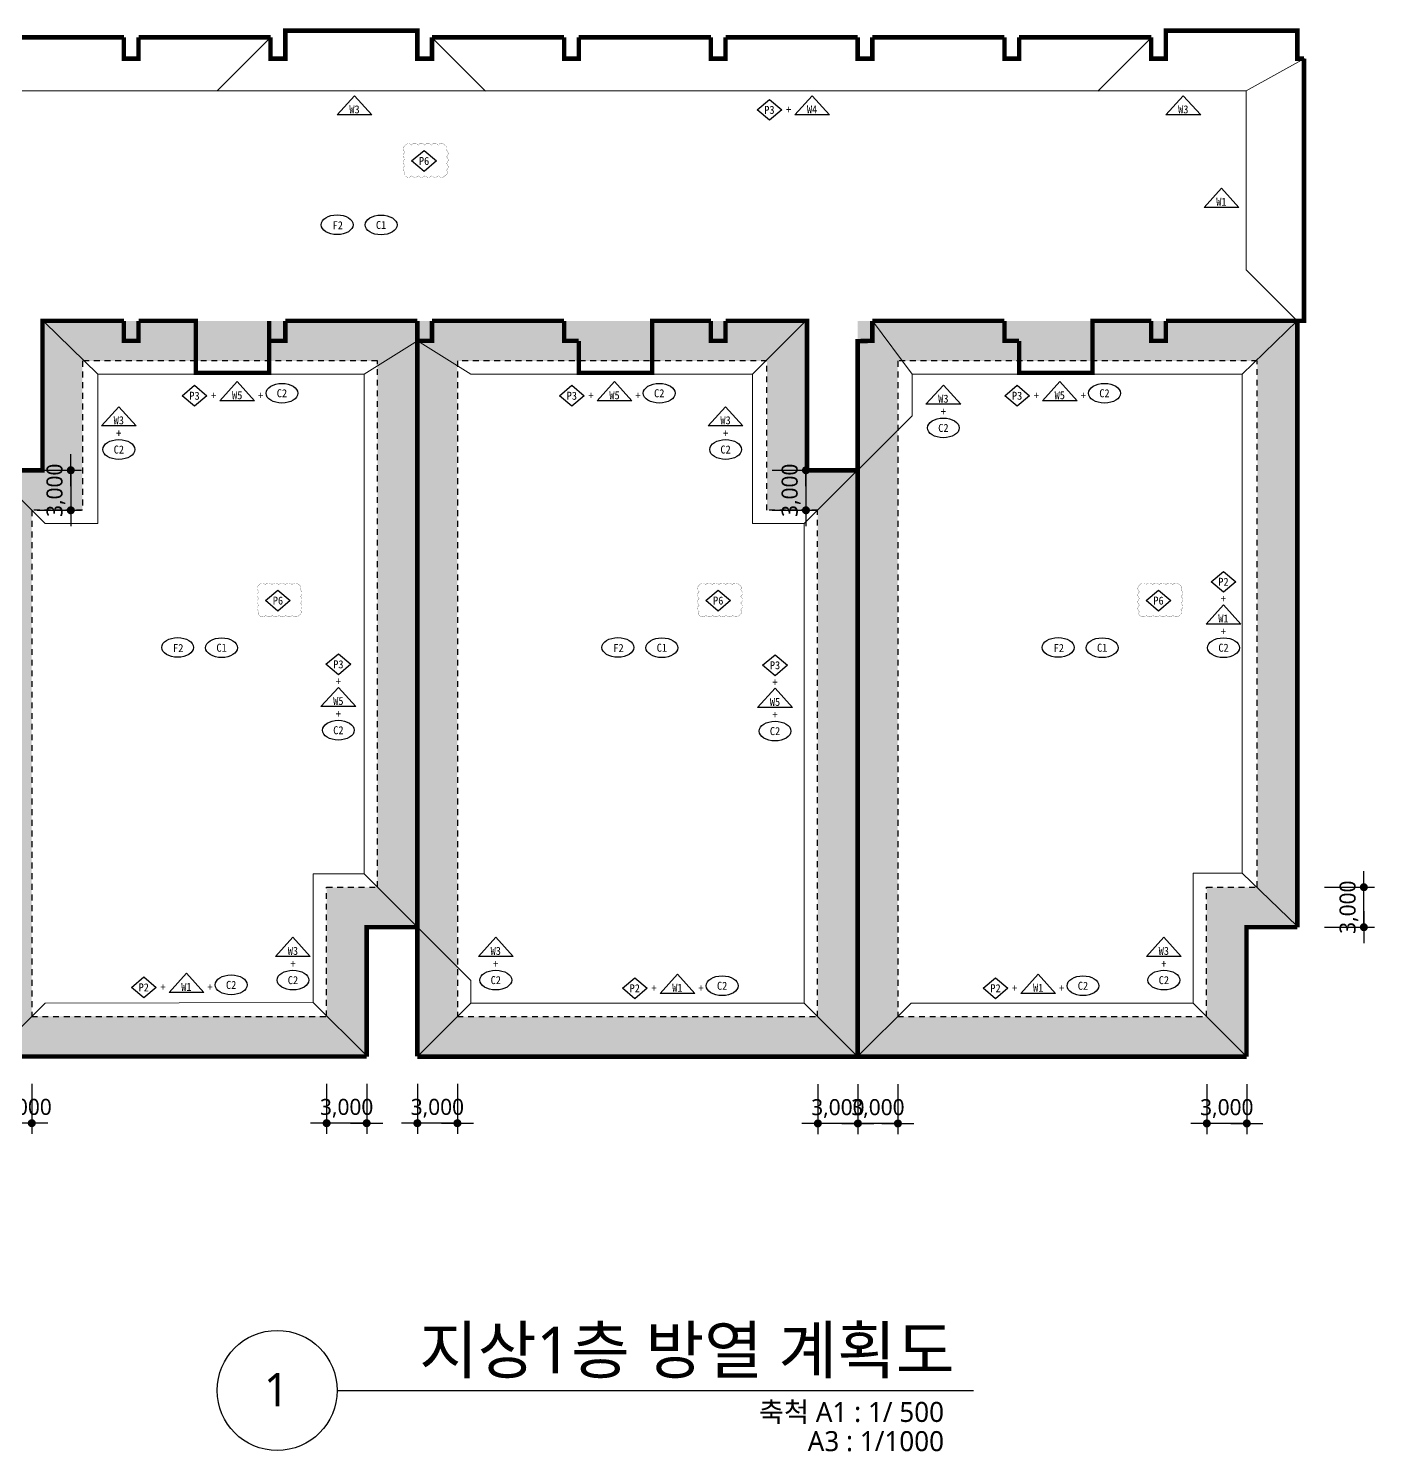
# Model space of a CAD drawing. Header units: millimetres. Extents: x 1915590 to 2257441, y 167795 to 1026436.
# Drawn here: x 2011392 to 2112280, y 467935 to 574602 of the extents above; entities that cross this region are included whole.
import ezdxf
from ezdxf.enums import TextEntityAlignment as Align

# ---------------------------------------------------------------- set-up
doc = ezdxf.new("R2010")
doc.units = ezdxf.units.MM
doc.header["$LTSCALE"] = 5
doc.header["$MEASUREMENT"] = 0
doc.header["$PDSIZE"] = -10
for name, pattern in [('CENTER2', [1.125, 0.75, -0.125, 0.125, -0.125]), ('HID', [2, 1.1, -0.9]), ('HIDDEN2', [0.1875, 0.125, -0.0625]), ('PHANTOM2', [1.25, 0.625, -0.125, 0.125, -0.125, 0.125, -0.125])]:
    doc.linetypes.add(name, pattern=pattern)
doc.layers.get('0').update_dxf_attribs({"linetype": 'CONTINUOUS'})
doc.layers.get('Defpoints').update_dxf_attribs({"color": 153, "linetype": 'CONTINUOUS'})
for name, color, linetype, lineweight in [('A-DIMS', 7, 'CONTINUOUS', 25), ('A-XXXX-HATC', 8, 'CONTINUOUS', 18), ('A-XXXX-SYMB', 7, 'CONTINUOUS', 25), ('A-XXXX-TXT1', 3, 'CONTINUOUS', 25), ('REV-202205', 20, 'CONTINUOUS', 25), ('S-ELEV-LIN1', 9, 'CONTINUOUS', 20)]:
    doc.layers.add(name, color=color, linetype=linetype, lineweight=lineweight)
for name, color, linetype in [('A-MARK-벽체방열-W2', 6, 'HIDDEN2'), ('A-MARK-벽체방열-W3', 6, 'CONTINUOUS'), ('A-MARK-벽체방열-W4', 4, 'CONTINUOUS'), ('text', 3, 'CONTINUOUS'), ('일람 벽체', 7, 'CONTINUOUS')]:
    doc.layers.add(name, color=color, linetype=linetype)
doc.styles.add('HY울릉도L', font='')
doc.styles.add('돋움체', font='')
doc.styles.add('맑은고딕', font='malgun.ttf')
doc.styles.get('HY울릉도L').set_extended_font_data('HYwulM')
doc.styles.get('돋움체').set_extended_font_data('DotumChe')
doc.dimstyles.new('CDIM', dxfattribs={"dimtxt": 3, "dimasz": 1.5, "dimexe": 2, "dimexo": 1, "dimgap": 1, "dimtad": 1, "dimdec": 0, "dimrnd": 0.5, "dimzin": 0, "dimdsep": 32, "dimlunit": 6, "dimtxsty": 'HY울릉도L', "dimblk1": '_CIDOT', "dimblk2": '_CIDOT', "dimsah": 1, "dimcen": 5.5, "dimclrd": 2, "dimclre": 2, "dimclrt": 7, "dimadec": 0, "dimazin": 0, "dimtfac": 1, "dimtdec": 0, "dimtix": 1, "dimtmove": 2, "dimatfit": 1, "dimldrblk": '_CIDOT', "dimfxl": 1, "dimtolj": 1, "dimtzin": 0, "dimlwd": -1, "dimarcsym": 0})

# ---------------------------------------------------------------- blocks, each defined once
blk = doc.blocks.new('_CIDOT')
at = {"color": 0, "linetype": 'ByBlock'}
blk.add_line((2, 0), (-1, 0), dxfattribs=at)
at = {"color": 0, "linetype": 'ByBlock', "const_width": 0.5}
blk.add_lwpolyline([(-0.25, 0, 1), (0.25, 0, 1)], format="xyb", close=True, dxfattribs=at)
blk = doc.blocks.new('*D94')
at = {"layer": 'A-DIMS', "lineweight": -2, "transparency": 16777216}
for p, q in [((2008640, 495486), (2008640, 491746)), ((2011640, 495486), (2011640, 491746))]:
    blk.add_line(p, q, dxfattribs=at)
at = {"layer": 'A-DIMS', "transparency": 16777216}
blk.add_line((2011040, 492546), (2009240, 492546), dxfattribs=at)
at = {"layer": 'Defpoints', "color": 0, "transparency": 16777216}
for p in [(2008640, 495886), (2011640, 495886), (2008640, 492546)]:
    blk.add_point(p, dxfattribs=at)
at = {"layer": 'A-DIMS', "transparency": 16777216, "xscale": 600, "yscale": 600, "zscale": 600}
for p, rotation in [((2008640, 492546), 179.9999999996443), ((2011640, 492546), 359.9999999996443)]:
    blk.add_blockref('_CIDOT', p, dxfattribs=dict(at, rotation=rotation))
at = {"layer": 'A-DIMS', "color": 3, "transparency": 16777216, "insert": (2011140, 493660), "char_height": 1200, "attachment_point": 5, "style": '맑은고딕'}
blk.add_mtext('\\A1;3,000', dxfattribs=at)
blk = doc.blocks.new('*D95')
at = {"layer": 'A-DIMS', "lineweight": -2, "transparency": 16777216}
for p, q in [((2033740, 495486), (2033740, 491746)), ((2036740, 495486), (2036740, 491746))]:
    blk.add_line(p, q, dxfattribs=at)
at = {"layer": 'A-DIMS', "transparency": 16777216}
for p, q in [((2033140, 492546), (2032540, 492546)), ((2036740, 492546), (2033740, 492546)), ((2037340, 492546), (2037940, 492546))]:
    blk.add_line(p, q, dxfattribs=at)
at = {"layer": 'Defpoints', "color": 0, "transparency": 16777216}
for p in [(2033740, 495886), (2036740, 495886), (2033740, 492546)]:
    blk.add_point(p, dxfattribs=at)
at = {"layer": 'A-DIMS', "transparency": 16777216, "xscale": 600, "yscale": 600, "zscale": 600}
for p, rotation in [((2033740, 492546), 359.9999999996443), ((2036740, 492546), 179.9999999996443)]:
    blk.add_blockref('_CIDOT', p, dxfattribs=dict(at, rotation=rotation))
at = {"layer": 'A-DIMS', "color": 3, "transparency": 16777216, "insert": (2035240, 493660), "char_height": 1200, "attachment_point": 5, "style": '맑은고딕'}
blk.add_mtext('\\A1;3,000', dxfattribs=at)
blk = doc.blocks.new('*D96')
at = {"layer": 'A-DIMS', "lineweight": -2, "transparency": 16777216}
for p, q in [((2040540, 495486), (2040540, 491746)), ((2043540, 495486), (2043540, 491746))]:
    blk.add_line(p, q, dxfattribs=at)
at = {"layer": 'A-DIMS', "transparency": 16777216}
for p, q in [((2039940, 492546), (2039340, 492546)), ((2043540, 492546), (2040540, 492546)), ((2044140, 492546), (2044740, 492546))]:
    blk.add_line(p, q, dxfattribs=at)
at = {"layer": 'Defpoints', "color": 0, "transparency": 16777216}
for p in [(2040540, 495886), (2043540, 495886), (2040540, 492546)]:
    blk.add_point(p, dxfattribs=at)
at = {"layer": 'A-DIMS', "transparency": 16777216, "xscale": 600, "yscale": 600, "zscale": 600}
for p, rotation in [((2040540, 492546), 359.9999999996443), ((2043540, 492546), 179.9999999996443)]:
    blk.add_blockref('_CIDOT', p, dxfattribs=dict(at, rotation=rotation))
at = {"layer": 'A-DIMS', "color": 3, "transparency": 16777216, "insert": (2042040, 493660), "char_height": 1200, "attachment_point": 5, "style": '맑은고딕'}
blk.add_mtext('\\A1;3,000', dxfattribs=at)
blk = doc.blocks.new('*D97')
at = {"layer": 'A-DIMS', "lineweight": -2, "transparency": 16777216}
for p, q in [((2070558, 495468), (2070558, 491728)), ((2073558, 495468), (2073558, 491728))]:
    blk.add_line(p, q, dxfattribs=at)
at = {"layer": 'A-DIMS', "transparency": 16777216}
for p, q in [((2069958, 492528), (2069358, 492528)), ((2073558, 492528), (2070558, 492528)), ((2074158, 492528), (2074758, 492528))]:
    blk.add_line(p, q, dxfattribs=at)
at = {"layer": 'Defpoints', "color": 0, "transparency": 16777216}
for p in [(2070558, 495868), (2073558, 495868), (2070558, 492528)]:
    blk.add_point(p, dxfattribs=at)
at = {"layer": 'A-DIMS', "transparency": 16777216, "xscale": 600, "yscale": 600, "zscale": 600}
for p, rotation in [((2070558, 492528), 359.9999999996443), ((2073558, 492528), 179.9999999996443)]:
    blk.add_blockref('_CIDOT', p, dxfattribs=dict(at, rotation=rotation))
at = {"layer": 'A-DIMS', "color": 3, "transparency": 16777216, "insert": (2072058, 493643), "char_height": 1200, "attachment_point": 5, "style": '맑은고딕'}
blk.add_mtext('\\A1;3,000', dxfattribs=at)
blk = doc.blocks.new('*D98')
at = {"layer": 'A-DIMS', "lineweight": -2, "transparency": 16777216}
for p, q in [((2073558, 495468), (2073558, 491728)), ((2076558, 495468), (2076558, 491728))]:
    blk.add_line(p, q, dxfattribs=at)
at = {"layer": 'A-DIMS', "transparency": 16777216}
for p, q in [((2072958, 492528), (2072358, 492528)), ((2076558, 492528), (2073558, 492528)), ((2077158, 492528), (2077758, 492528))]:
    blk.add_line(p, q, dxfattribs=at)
at = {"layer": 'Defpoints', "color": 0, "transparency": 16777216}
for p in [(2073558, 495868), (2076558, 495868), (2073558, 492528)]:
    blk.add_point(p, dxfattribs=at)
at = {"layer": 'A-DIMS', "transparency": 16777216, "xscale": 600, "yscale": 600, "zscale": 600}
for p, rotation in [((2073558, 492528), 359.9999999996443), ((2076558, 492528), 179.9999999996443)]:
    blk.add_blockref('_CIDOT', p, dxfattribs=dict(at, rotation=rotation))
at = {"layer": 'A-DIMS', "color": 3, "transparency": 16777216, "insert": (2075058, 493643), "char_height": 1200, "attachment_point": 5, "style": '맑은고딕'}
blk.add_mtext('\\A1;3,000', dxfattribs=at)
blk = doc.blocks.new('*D72')
at = {"layer": 'A-DIMS', "lineweight": -2, "transparency": 16777216}
for p, q in [((2099708, 495468), (2099708, 491728)), ((2102708, 495468), (2102708, 491728))]:
    blk.add_line(p, q, dxfattribs=at)
at = {"layer": 'A-DIMS', "transparency": 16777216}
for p, q in [((2099108, 492528), (2098508, 492528)), ((2102708, 492528), (2099708, 492528)), ((2103308, 492528), (2103908, 492528))]:
    blk.add_line(p, q, dxfattribs=at)
at = {"layer": 'Defpoints', "color": 0, "transparency": 16777216}
for p in [(2099708, 495868), (2102708, 495868), (2099708, 492528)]:
    blk.add_point(p, dxfattribs=at)
at = {"layer": 'A-DIMS', "transparency": 16777216, "xscale": 600, "yscale": 600, "zscale": 600}
for p, rotation in [((2099708, 492528), 359.9999999996443), ((2102708, 492528), 179.9999999996443)]:
    blk.add_blockref('_CIDOT', p, dxfattribs=dict(at, rotation=rotation))
at = {"layer": 'A-DIMS', "color": 3, "transparency": 16777216, "insert": (2101208, 493643), "char_height": 1200, "attachment_point": 5, "style": '맑은고딕'}
blk.add_mtext('\\A1;3,000', dxfattribs=at)
blk = doc.blocks.new('*D73')
at = {"layer": 'A-DIMS', "transparency": 16777216}
for p, q in [((2111480, 510836), (2111480, 511436)), ((2111480, 507236), (2111480, 510236)), ((2111480, 506636), (2111480, 506036))]:
    blk.add_line(p, q, dxfattribs=at)
at = {"layer": 'A-DIMS', "lineweight": -2, "transparency": 16777216}
for p, q in [((2108540, 510236), (2112280, 510236)), ((2108540, 507236), (2112280, 507236))]:
    blk.add_line(p, q, dxfattribs=at)
at = {"layer": 'Defpoints', "color": 0, "transparency": 16777216}
for p in [(2108140, 510236), (2111480, 510236), (2108140, 507236)]:
    blk.add_point(p, dxfattribs=at)
at = {"layer": 'A-DIMS', "transparency": 16777216, "xscale": 600, "yscale": 600, "zscale": 600}
for p, rotation in [((2111480, 510236), 270), ((2111480, 507236), 90)]:
    blk.add_blockref('_CIDOT', p, dxfattribs=dict(at, rotation=rotation))
at = {"layer": 'A-DIMS', "color": 3, "transparency": 16777216, "insert": (2110366, 508736), "char_height": 1200, "attachment_point": 5, "rotation": 90, "style": '맑은고딕'}
blk.add_mtext('\\A1;3,000', dxfattribs=at)
blk = doc.blocks.new('*D76')
at = {"layer": 'A-DIMS', "transparency": 16777216}
for p, q in [((2014565, 542086), (2014565, 542686)), ((2014565, 541486), (2014565, 538486)), ((2014565, 537886), (2014565, 537286))]:
    blk.add_line(p, q, dxfattribs=at)
at = {"layer": 'A-DIMS', "lineweight": -2, "transparency": 16777216}
for p, q in [((2012040, 541486), (2015365, 541486)), ((2012040, 538486), (2015365, 538486))]:
    blk.add_line(p, q, dxfattribs=at)
at = {"layer": 'Defpoints', "color": 0, "transparency": 16777216}
for p in [(2011640, 541486), (2011640, 538486), (2014565, 538486)]:
    blk.add_point(p, dxfattribs=at)
at = {"layer": 'A-DIMS', "transparency": 16777216, "xscale": 600, "yscale": 600, "zscale": 600}
for p, rotation in [((2014565, 541486), 270), ((2014565, 538486), 90)]:
    blk.add_blockref('_CIDOT', p, dxfattribs=dict(at, rotation=rotation))
at = {"layer": 'A-DIMS', "color": 3, "transparency": 16777216, "insert": (2013450, 539986), "char_height": 1200, "attachment_point": 5, "rotation": 90, "style": '맑은고딕'}
blk.add_mtext('\\A1;3,000', dxfattribs=at)
blk = doc.blocks.new('*D91')
at = {"layer": 'A-DIMS', "transparency": 16777216}
for p, q in [((2069665, 542086), (2069665, 542686)), ((2069665, 541486), (2069665, 538486)), ((2069665, 537886), (2069665, 537286))]:
    blk.add_line(p, q, dxfattribs=at)
at = {"layer": 'A-DIMS', "lineweight": -2, "transparency": 16777216}
for p, q in [((2067140, 541486), (2070465, 541486)), ((2067140, 538486), (2070465, 538486))]:
    blk.add_line(p, q, dxfattribs=at)
at = {"layer": 'Defpoints', "color": 0, "transparency": 16777216}
for p in [(2066740, 541486), (2066740, 538486), (2069665, 538486)]:
    blk.add_point(p, dxfattribs=at)
at = {"layer": 'A-DIMS', "transparency": 16777216, "xscale": 600, "yscale": 600, "zscale": 600}
for p, rotation in [((2069665, 541486), 270), ((2069665, 538486), 90)]:
    blk.add_blockref('_CIDOT', p, dxfattribs=dict(at, rotation=rotation))
at = {"layer": 'A-DIMS', "color": 3, "transparency": 16777216, "insert": (2068550, 539986), "char_height": 1200, "attachment_point": 5, "rotation": 90, "style": '맑은고딕'}
blk.add_mtext('\\A1;3,000', dxfattribs=at)

msp = doc.modelspace()

# ---------------------------------------------------------------- hatches: boundary and pattern name
at = {"layer": 'A-XXXX-HATC'}
h = msp.add_hatch(dxfattribs=at)
h.set_pattern_fill('ANSI33', color=256, scale=5000)
h.paths.add_polyline_path([(2008640.1, 552685.7), (1975690.1, 552685.7), (1975690.1, 507235.7), (1979490.1, 507235.7), (1979490.1, 497553.2), (2008640.1, 497553.2)])
h.paths.add_polyline_path([(2005640.1, 549685.7), (2005640.1, 500553.2), (1982490.1, 500553.2), (1982490.1, 510235.7), (1978690.1, 510235.7), (1978690.1, 549685.7)], flags=16)
h.paths.add_polyline_path([(2040540.1, 552685.7), (2012440.1, 552685.7), (2012440.1, 541485.7), (2008640.1, 541485.7), (2008640.1, 497553.2), (2036740.1, 497553.2), (2036740.1, 507235.7), (2040540.1, 507235.7)])
h.paths.add_polyline_path([(2037540.1, 549685.7), (2037540.1, 510235.7), (2033740.1, 510235.7), (2033740.1, 500553.2), (2011640.1, 500553.2), (2011640.1, 538485.7), (2015440.1, 538485.7), (2015440.1, 549685.7)], flags=16)
h.paths.add_polyline_path([(2069740.1, 552685.7), (2040540.1, 552685.7), (2040540.1, 507235.7), (2040540.1, 497535.7), (2073540.1, 497535.7), (2073540.1, 541485.7), (2069740.1, 541485.7)])
h.paths.add_polyline_path([(2066740.1, 549685.7), (2066740.1, 538485.7), (2070540.1, 538485.7), (2070540.1, 500535.7), (2043540.1, 500535.7), (2043540.1, 549685.7)], flags=16)
h.paths.add_polyline_path([(2106490.1, 552685.7), (2073540.1, 552685.7), (2073540.1, 497535.7), (2102690.1, 497535.7), (2102690.1, 507235.7), (2106490.1, 507235.7)])
h.paths.add_polyline_path([(2103490.1, 549685.7), (2103490.1, 510235.7), (2099690.1, 510235.7), (2099690.1, 500535.7), (2076540.1, 500535.7), (2076540.1, 549685.7)], flags=16)

# ---------------------------------------------------------------- linework, layer by layer
at = {"layer": 'A-MARK-벽체방열-W2', "ltscale": 300, "const_width": 333.3}
for points in [[(2106990.1, 572335.7), (2106990.1, 552685.7), (2106490.1, 552685.7)], [(2106490.1, 507235.7), (2106490.1, 552685.7)], [(1979490.1, 497553.2), (2036740.1, 497553.2)], [(2040540.1, 497535.7), (2102690.1, 497535.7)]]:
    msp.add_lwpolyline(points, dxfattribs=at)
at = {"layer": 'A-MARK-벽체방열-W3', "linetype": 'PHANTOM2', "ltscale": 300, "const_width": 333.3}
for points in [[(2018544.6, 573935.7), (2018544.6, 572335.7), (2019644.6, 572335.7), (2019644.6, 573935.7)], [(2029540.1, 573935.7), (2029540.1, 572335.7), (2030640.1, 572335.7), (2030640.1, 574435.7), (2040540.1, 574435.7), (2040540.1, 572335.7), (2041640.1, 572335.7), (2041640.1, 573935.7)], [(2051540.1, 573935.7), (2051540.1, 572335.7), (2052640.1, 572335.7), (2052640.1, 573935.7)], [(2062540.1, 573935.7), (2062540.1, 572335.7), (2063640.1, 572335.7), (2063640.1, 573935.7)], [(2073540.1, 573935.7), (2073540.1, 572335.7), (2074640.1, 572335.7), (2074640.1, 573935.7)], [(2084540.1, 573935.7), (2084540.1, 572335.7), (2085640.1, 572335.7), (2085640.1, 573935.7)], [(2095540.1, 573935.7), (2095540.1, 572335.7), (2096640.1, 572335.7), (2096640.1, 574435.7), (2106490.1, 574435.7), (2106490.1, 572335.7), (2106990.1, 572335.7)], [(2007540.1, 552685.7), (2007540.1, 551185.7), (2008640.1, 551185.7), (2008640.1, 541485.7), (2012440.1, 541485.7), (2012440.1, 551485.7)], [(2018540.1, 552685.7), (2018540.1, 551185.7), (2019640.1, 551185.7), (2019640.1, 552685.7)], [(2030640.1, 552685.7), (2030640.1, 551185.7), (2029540.1, 551185.7)], [(2040540.1, 552685.7), (2040540.1, 551185.7), (2041640.1, 551185.7), (2041640.1, 552685.7)], [(2051540.1, 552685.7), (2051540.1, 551185.7), (2052640.1, 551185.7)], [(2062540.1, 552685.7), (2062540.1, 551185.7), (2063640.1, 551185.7), (2063640.1, 552685.7)], [(2074640.1, 552685.7), (2074640.1, 551185.7), (2073540.1, 551168.2), (2073540.1, 541485.7), (2069740.1, 541485.7), (2069740.1, 551485.7)], [(2084540.1, 552685.7), (2084540.1, 551185.7), (2085640.1, 551185.7)], [(2095540.1, 552685.7), (2095540.1, 551185.7), (2096640.1, 551185.7), (2096640.1, 552685.7)], [(2036740.1, 497535.7), (2036740.1, 507235.7), (2040540.1, 507235.7), (2040540.1, 497553.2)], [(2102690.1, 497535.7), (2102690.1, 507235.7), (2106490.1, 507235.7)]]:
    msp.add_lwpolyline(points, dxfattribs=at)
at = {"layer": 'A-MARK-벽체방열-W3', "linetype": 'HID', "ltscale": 80}
for points in [[(2037540.1, 549685.7), (2015440.1, 549685.7), (2015440.1, 538485.7), (2011640.1, 538485.7), (2011640.1, 500553.2), (2033740.1, 500553.2), (2033740.1, 510235.7), (2037540.1, 510235.7)], [(2066740.1, 549685.7), (2043540.1, 549685.7), (2043540.1, 500535.7), (2070540.1, 500535.7), (2070540.1, 538485.7), (2066740.1, 538485.7)], [(2103490.1, 549685.7), (2076540.1, 549685.7), (2076540.1, 500535.7), (2099690.1, 500535.7), (2099690.1, 510235.7), (2103490.1, 510235.7)]]:
    msp.add_lwpolyline(points, close=True, dxfattribs=at)
at = {"layer": 'A-MARK-벽체방열-W4', "const_width": 333.3}
for points in [[(2008640.1, 573935.7), (2018540.1, 573935.7)], [(2029540.1, 573935.7), (2019640.1, 573935.7)], [(2041640.1, 573935.7), (2051540.1, 573935.7)], [(2062540.1, 573935.7), (2052640.1, 573935.7)], [(2063640.1, 573935.7), (2073540.1, 573935.7)], [(2084540.1, 573935.7), (2074640.1, 573935.7)], [(2085640.1, 573935.7), (2095540.1, 573935.7)]]:
    msp.add_lwpolyline(points, dxfattribs=at)
at = {"layer": 'A-MARK-벽체방열-W4', "linetype": 'CENTER2', "ltscale": 200}
for points, const_width in [([(2018540.1, 552685.7), (2012440.1, 552685.7), (2012440.1, 551485.7)], 333), ([(2029440.1, 552685.7), (2029440.1, 548785.7), (2023940.1, 548785.7), (2023940.1, 552685.7), (2019640.1, 552685.7)], 333), ([(2040540.1, 552685.7), (2030640.1, 552685.7)], 333), ([(2051540.1, 552685.7), (2041640.1, 552685.7)], 333), ([(2062540.1, 552685.7), (2058140.1, 552685.7), (2058140.1, 548785.7), (2052640.1, 548785.7), (2052640.1, 551185.7)], 333), ([(2069740.1, 551485.7), (2069740.1, 552685.7), (2063640.1, 552685.7)], 333), ([(2084540.1, 552685.7), (2074640.1, 552685.7)], 333), ([(2095540.1, 552685.7), (2091140.1, 552685.7), (2091140.1, 548785.7), (2085640.1, 548785.7), (2085640.1, 551185.7)], 333), ([(2106490.1, 552685.7), (2096640.1, 552685.7)], 333), ([(2040540.1, 507235.7), (2040540.1, 551185.7)], 333.3), ([(2073540.1, 497535.7), (2073540.1, 541485.7)], 333.3)]:
    msp.add_lwpolyline(points, dxfattribs=dict(at, const_width=const_width))
at = {"layer": 'A-XXXX-SYMB'}
msp.add_line((2034532.8, 472515.1), (2082222, 472515.1), dxfattribs=at)
msp.add_circle((2030032.8, 472515.1), 4500, dxfattribs=at)
at = {"layer": 'REV-202205', "const_width": 15}
for points in [[(2039621.2, 563576.1, 0.52056705), (2040121.2, 563576.1, 0.52056705), (2040621.2, 563576.1, 0.52056705), (2041121.2, 563576.1, 0.52056705), (2041621.2, 563576.1, 0.52056705), (2042121.2, 563576.1, 0.52056705), (2042621.2, 563576.1, 0.52056705), (2042717.1, 563980.3, 0.52056705), (2042717.1, 564480.3, 0.52056705), (2042717.1, 564980.3, 0.52056705), (2042717.1, 565480.3, 0.52056705), (2042593.5, 565856.8, 0.52056705), (2042093.5, 565856.8, 0.52056705), (2041593.5, 565856.8, 0.52056705), (2041093.5, 565856.8, 0.52056705), (2040593.5, 565856.8, 0.52056705), (2040093.5, 565856.8, 0.52056705), (2039621.2, 565829.1, 0.52056705), (2039621.2, 565329.1, 0.52056705), (2039621.2, 564829.1, 0.52056705), (2039621.2, 564329.1, 0.52056705), (2039621.2, 563829.1, 0.52056705)], [(2028671.2, 530626.1, 0.52056705), (2029171.2, 530626.1, 0.52056705), (2029671.2, 530626.1, 0.52056705), (2030171.2, 530626.1, 0.52056705), (2030671.2, 530626.1, 0.52056705), (2031171.2, 530626.1, 0.52056705), (2031671.2, 530626.1, 0.52056705), (2031767.1, 531030.3, 0.52056705), (2031767.1, 531530.3, 0.52056705), (2031767.1, 532030.3, 0.52056705), (2031767.1, 532530.3, 0.52056705), (2031643.5, 532906.8, 0.52056705), (2031143.5, 532906.8, 0.52056705), (2030643.5, 532906.8, 0.52056705), (2030143.5, 532906.8, 0.52056705), (2029643.5, 532906.8, 0.52056705), (2029143.5, 532906.8, 0.52056705), (2028671.2, 532879.1, 0.52056705), (2028671.2, 532379.1, 0.52056705), (2028671.2, 531879.1, 0.52056705), (2028671.2, 531379.1, 0.52056705), (2028671.2, 530879.1, 0.52056705)], [(2061671.2, 530626.1, 0.52056705), (2062171.2, 530626.1, 0.52056705), (2062671.2, 530626.1, 0.52056705), (2063171.2, 530626.1, 0.52056705), (2063671.2, 530626.1, 0.52056705), (2064171.2, 530626.1, 0.52056705), (2064671.2, 530626.1, 0.52056705), (2064767.1, 531030.3, 0.52056705), (2064767.1, 531530.3, 0.52056705), (2064767.1, 532030.3, 0.52056705), (2064767.1, 532530.3, 0.52056705), (2064643.5, 532906.8, 0.52056705), (2064143.5, 532906.8, 0.52056705), (2063643.5, 532906.8, 0.52056705), (2063143.5, 532906.8, 0.52056705), (2062643.5, 532906.8, 0.52056705), (2062143.5, 532906.8, 0.52056705), (2061671.2, 532879.1, 0.52056705), (2061671.2, 532379.1, 0.52056705), (2061671.2, 531879.1, 0.52056705), (2061671.2, 531379.1, 0.52056705), (2061671.2, 530879.1, 0.52056705)], [(2094671.2, 530626.1, 0.52056705), (2095171.2, 530626.1, 0.52056705), (2095671.2, 530626.1, 0.52056705), (2096171.2, 530626.1, 0.52056705), (2096671.2, 530626.1, 0.52056705), (2097171.2, 530626.1, 0.52056705), (2097671.2, 530626.1, 0.52056705), (2097767.1, 531030.3, 0.52056705), (2097767.1, 531530.3, 0.52056705), (2097767.1, 532030.3, 0.52056705), (2097767.1, 532530.3, 0.52056705), (2097643.5, 532906.8, 0.52056705), (2097143.5, 532906.8, 0.52056705), (2096643.5, 532906.8, 0.52056705), (2096143.5, 532906.8, 0.52056705), (2095643.5, 532906.8, 0.52056705), (2095143.5, 532906.8, 0.52056705), (2094671.2, 532879.1, 0.52056705), (2094671.2, 532379.1, 0.52056705), (2094671.2, 531879.1, 0.52056705), (2094671.2, 531379.1, 0.52056705), (2094671.2, 530879.1, 0.52056705)]]:
    msp.add_lwpolyline(points, format="xyb", close=True, dxfattribs=at)
at = {"layer": 'S-ELEV-LIN1'}
for p, q in [((2029540.1, 573935.7), (2025540.1, 569935.7)), ((2041642.1, 573903.7), (2045642.1, 569903.7)), ((2095538.1, 573903.7), (2091538.1, 569903.7)), ((2107038.1, 572353.7), (2102665.1, 569935.7)), ((2012590.1, 552585.7), (2016590.1, 548685.7)), ((2065665.1, 548685.7), (2069590.1, 552610.7)), ((2077615.1, 548685.7), (2074640.1, 552685.7)), ((2102365.1, 548685.7), (2106490.1, 552685.7)), ((2040540.1, 551185.7), (2036540.1, 548685.7)), ((2040540.1, 507235.7), (2036540.1, 511235.7)), ((2102365.1, 511294.6), (2106490.1, 507310.7)), ((2044540.1, 503235.7), (2040540.1, 507235.7)), ((2036740.1, 497603.2), (2032740.1, 501603.2)), ((2044540.1, 501535.7), (2040540.1, 497535.7)), ((2069540.1, 501535.7), (2073540.1, 497535.7)), ((2098690.1, 501535.7), (2102690.1, 497535.7))]:
    msp.add_line(p, q, dxfattribs=at)
for points in [[(1979690.1, 556685.7), (1979690.1, 564790.8), (1990640.1, 564790.8), (1990640.1, 569935.7), (2102665.1, 569935.7), (2102665.1, 556510.7), (2106490.1, 552685.7)], [(2040540.1, 551185.7), (2044540.1, 548685.7), (2065665.1, 548685.7), (2065665.1, 537485.7), (2069540.1, 537485.7), (2069540.1, 501535.7), (2044540.1, 501535.7), (2044540.1, 503235.7)], [(2008640.1, 497535.7), (2012640.1, 501535.7), (2032740.1, 501603.2), (2032740.1, 511235.7), (2036540.1, 511235.7), (2036540.1, 548685.7), (2016590.1, 548685.7), (2016590.1, 537485.7), (2012640.1, 537485.7), (2008640.1, 541485.7)], [(2069540.1, 537485.7), (2077615.1, 545560.7), (2077615.1, 548685.7), (2102365.1, 548685.7), (2102365.1, 511294.6), (2098690.1, 511294.6), (2098690.1, 501535.7), (2077540.1, 501535.7), (2073540.1, 497535.7)]]:
    msp.add_lwpolyline(points, dxfattribs=at)
at = {"layer": '일람 벽체'}
for points in [[(2037132.8, 568119.2), (2034522.3, 568119.2), (2035827.6, 569557.6)], [(2067853.3, 568500.9), (2066925.7, 567717.2), (2065998, 568500.9), (2066925.7, 569284.5)], [(2071429.3, 568119.2), (2068818.8, 568119.2), (2070124, 569557.6)], [(2099250.8, 568119.2), (2096640.3, 568119.2), (2097945.5, 569557.6)], [(2041967.7, 564669.3), (2041040.1, 563885.7), (2040112.4, 564669.3), (2041040.1, 565453)], [(2102109.3, 561192.1), (2099498.7, 561192.1), (2100804, 562630.4)], [(2024766.2, 547072), (2023838.5, 546288.3), (2022910.8, 547072), (2023838.5, 547855.6)], [(2028342.2, 546690.3), (2025731.6, 546690.3), (2027036.9, 548128.7)], [(2053044.9, 547072), (2052117.2, 546288.3), (2051189.5, 547072), (2052117.2, 547855.6)], [(2056620.9, 546690.3), (2054010.3, 546690.3), (2055315.6, 548128.7)], [(2081267.9, 546434.9), (2078657.3, 546434.9), (2079962.6, 547873.3)], [(2086415.9, 547072), (2085488.2, 546288.3), (2084560.6, 547072), (2085488.2, 547855.6)], [(2089991.9, 546690.3), (2087381.3, 546690.3), (2088686.6, 548128.7)], [(2019467.7, 544814.6), (2016857.1, 544814.6), (2018162.4, 546253)], [(2064943.7, 544814.6), (2062333.1, 544814.6), (2063638.4, 546253)], [(2101884.3, 533125.6), (2100956.6, 532341.9), (2100029, 533125.6), (2100956.6, 533909.3)], [(2031017.7, 531719.3), (2030090.1, 530935.7), (2029162.4, 531719.3), (2030090.1, 532503)], [(2064017.7, 531719.3), (2063090.1, 530935.7), (2062162.4, 531719.3), (2063090.1, 532503)], [(2097017.7, 531719.3), (2096090.1, 530935.7), (2095162.4, 531719.3), (2096090.1, 532503)], [(2102261.9, 529960.7), (2099651.3, 529960.7), (2100956.6, 531399)], [(2035544.6, 526940.6), (2034616.9, 526156.9), (2033689.2, 526940.6), (2034616.9, 527724.3)], [(2068272.6, 526873.1), (2067344.9, 526089.4), (2066417.2, 526873.1), (2067344.9, 527656.8)], [(2035922.2, 523775.7), (2033311.6, 523775.7), (2034616.9, 525214.1)], [(2068650.2, 523708.2), (2066039.6, 523708.2), (2067344.9, 525146.6)], [(2032517.3, 505043.9), (2029906.7, 505043.9), (2031212, 506482.3)], [(2047720.8, 505043.9), (2045110.2, 505043.9), (2046415.5, 506482.3)], [(2097793.2, 505043.9), (2095182.7, 505043.9), (2096487.9, 506482.3)], [(2020960.4, 502726.2), (2020032.7, 501942.5), (2019105.1, 502726.2), (2020032.7, 503509.9)], [(2024536.4, 502344.6), (2021925.8, 502344.6), (2023231.1, 503782.9)], [(2061336.4, 502277.1), (2058725.8, 502277.1), (2060031.1, 503715.4)], [(2088377.9, 502277.1), (2085767.3, 502277.1), (2087072.6, 503715.4)], [(2057760.4, 502658.7), (2056832.7, 501875), (2055905.1, 502658.7), (2056832.7, 503442.4)], [(2084801.9, 502658.7), (2083874.3, 501875), (2082946.6, 502658.7), (2083874.3, 503442.4)]]:
    msp.add_lwpolyline(points, close=True, dxfattribs=at)
for centre in [(2034526.1, 559891.5), (2037821.8, 559874.5), (2030389.1, 547262.2), (2058667.8, 547262.2), (2092038.8, 547262.2), (2079965.5, 544662.4), (2018165.3, 543042.2), (2063641.4, 543042.2), (2022569.4, 528205.1), (2025865.1, 528188.2), (2055569.4, 528205.1), (2058865.1, 528188.2), (2088569.4, 528205.1), (2091865.1, 528188.2), (2100959.6, 528188.2), (2034619.8, 522003.2), (2067347.8, 521935.7), (2026583.3, 502916.4), (2031214.9, 503271.5), (2046418.4, 503271.5), (2063383.3, 502848.9), (2090424.8, 502848.9), (2096490.9, 503271.5)]:
    msp.add_ellipse(centre, major_axis=(-1192.8, 0), ratio=0.62025674, dxfattribs=at)

# ---------------------------------------------------------------- texts
at = {"layer": 'A-XXXX-TXT1', "style": '맑은고딕'}
msp.add_text('지상1층 방열 계획도', height=3500, dxfattribs=at).set_placement((2080793, 472741.5), align=Align.BOTTOM_RIGHT)
msp.add_text('1', height=2500, dxfattribs=at).set_placement((2029975, 472568.5), align=Align.MIDDLE)
for s, p in [('축척 A1 : 1/ 500', (2080014.2, 471653.7)), ('A3 : 1/1000', (2080014.2, 469464.5))]:
    msp.add_text(s, height=1500, dxfattribs=at).set_placement(p, align=Align.TOP_RIGHT)
at = {"layer": 'text', "style": '돋움체'}
for s, p in [('W3', (2035827.6, 568538.1)), ('P3', (2066925.7, 568500.9)), ('+', (2068361.3, 568525.7)), ('W4', (2070124, 568538.1)), ('W3', (2097945.5, 568538.1)), ('P6', (2041040.1, 564669.3)), ('W1', (2100804, 561610.9)), ('F2', (2034574.4, 559849.2)), ('C1', (2037821.8, 559871.7)), ('P3', (2023838.5, 547072)), ('+', (2025274.1, 547096.8)), ('W5', (2027036.9, 547109.2)), ('+', (2028799.7, 547096.8)), ('C2', (2030389.1, 547259.4)), ('P3', (2052117.2, 547072)), ('+', (2053552.8, 547096.8)), ('W5', (2055315.6, 547109.2)), ('+', (2057078.3, 547096.8)), ('C2', (2058667.8, 547259.4)), ('P3', (2085488.2, 547072)), ('+', (2086923.8, 547096.8)), ('W5', (2088686.6, 547109.2)), ('+', (2090449.4, 547096.8)), ('C2', (2092038.8, 547259.4)), ('W3', (2079962.6, 546853.7)), ('W3', (2018162.4, 545233.5)), ('W3', (2063638.4, 545233.5)), ('+', (2079962.6, 545887.3)), ('+', (2018162.4, 544267.1)), ('+', (2063638.4, 544267.1)), ('C2', (2079965.5, 544659.6)), ('C2', (2018165.3, 543039.4)), ('C2', (2063641.4, 543039.4)), ('P2', (2100956.6, 533125.6)), ('P6', (2030090.1, 531719.3)), ('P6', (2063090.1, 531719.3)), ('P6', (2096090.1, 531719.3)), ('+', (2100956.6, 531857.7)), ('W1', (2100956.6, 530379.5)), ('+', (2100956.6, 529413.1)), ('F2', (2022617.7, 528162.8)), ('C1', (2025865.1, 528185.4)), ('F2', (2055617.7, 528162.8)), ('C1', (2058865.1, 528185.4)), ('F2', (2088617.7, 528162.8)), ('C1', (2091865.1, 528185.4)), ('C2', (2100959.6, 528185.4)), ('P3', (2034616.9, 526940.6)), ('P3', (2067344.9, 526873.1)), ('+', (2034616.9, 525672.8)), ('+', (2067344.9, 525605.3)), ('W5', (2034616.9, 524194.5)), ('W5', (2067344.9, 524127)), ('+', (2034616.9, 523228.1)), ('+', (2067344.9, 523160.6)), ('C2', (2034619.8, 522000.4)), ('C2', (2067347.8, 521932.9)), ('W3', (2031212, 505462.8)), ('W3', (2046415.5, 505462.8)), ('W3', (2096487.9, 505462.8)), ('+', (2031212, 504496.4)), ('+', (2046415.5, 504496.4)), ('+', (2096487.9, 504496.4)), ('C2', (2031214.9, 503268.7)), ('C2', (2046418.4, 503268.7)), ('C2', (2096490.9, 503268.7)), ('P2', (2020032.7, 502726.2)), ('+', (2021468.4, 502751)), ('W1', (2023231.1, 502763.4)), ('+', (2024993.9, 502751)), ('C2', (2026583.3, 502913.6)), ('P2', (2056832.7, 502658.7)), ('+', (2058268.4, 502683.5)), ('W1', (2060031.1, 502695.9)), ('+', (2061793.9, 502683.5)), ('C2', (2063383.3, 502846.1)), ('P2', (2083874.3, 502658.7)), ('+', (2085309.9, 502683.5)), ('W1', (2087072.6, 502695.9)), ('+', (2088835.4, 502683.5)), ('C2', (2090424.8, 502846.1))]:
    msp.add_text(s, height=600, dxfattribs=at).set_placement(p, align=Align.MIDDLE_CENTER)

# ---------------------------------------------------------------- dimensions: what is measured, and where the dimension line sits
at = {"layer": 'A-DIMS'}
for p1, p2, distance, picture, middle in [((2011640.1, 541485.7), (2011640.1, 538485.7), 2924.7, '*D76', (2013450.5, 539985.7)), ((2066740.1, 541485.7), (2066740.1, 538485.7), 2924.7, '*D91', (2068550.5, 539985.7)), ((2108140.1, 507235.7), (2108140.1, 510235.7), -3339.9, '*D73', (2110365.7, 508735.7)), ((2036740.1, 495885.7), (2033740.1, 495885.7), 3339.9, '*D95', (2035240.1, 493660)), ((2043540.1, 495885.7), (2040540.1, 495885.7), 3339.9, '*D96', (2042040.1, 493660)), ((2073557.6, 495868.2), (2070557.6, 495868.2), 3339.9, '*D97', (2072057.6, 493642.5)), ((2076557.6, 495868.2), (2073557.6, 495868.2), 3339.9, '*D98', (2075057.6, 493642.5)), ((2102707.6, 495868.2), (2099707.6, 495868.2), 3339.9, '*D72', (2101207.6, 493642.5))]:
    dim = msp.add_aligned_dim(p1=p1, p2=p2, distance=distance, dimstyle='CDIM', override={"dimscale": 400, "dimtxsty": '맑은고딕', "dimclrd": 256, "dimclre": 256, "dimclrt": 3}, dxfattribs=at)
    dim.commit()
    dim.dimension.update_dxf_attribs({"geometry": picture, "text_midpoint": middle})
dim = msp.add_linear_dim(base=(2008640.1, 492545.8), p1=(2011640.1, 495885.7), p2=(2008640.1, 495885.7), angle=180, dimstyle='CDIM', override={"dimscale": 400, "dimtxsty": '맑은고딕', "dimclrd": 256, "dimclre": 256, "dimclrt": 3}, dxfattribs=at)
dim.commit()
dim.dimension.update_dxf_attribs({"geometry": '*D94', "text_midpoint": (2011140.1, 493660), "dimtype": 161})

doc.saveas('drawing.dxf')
